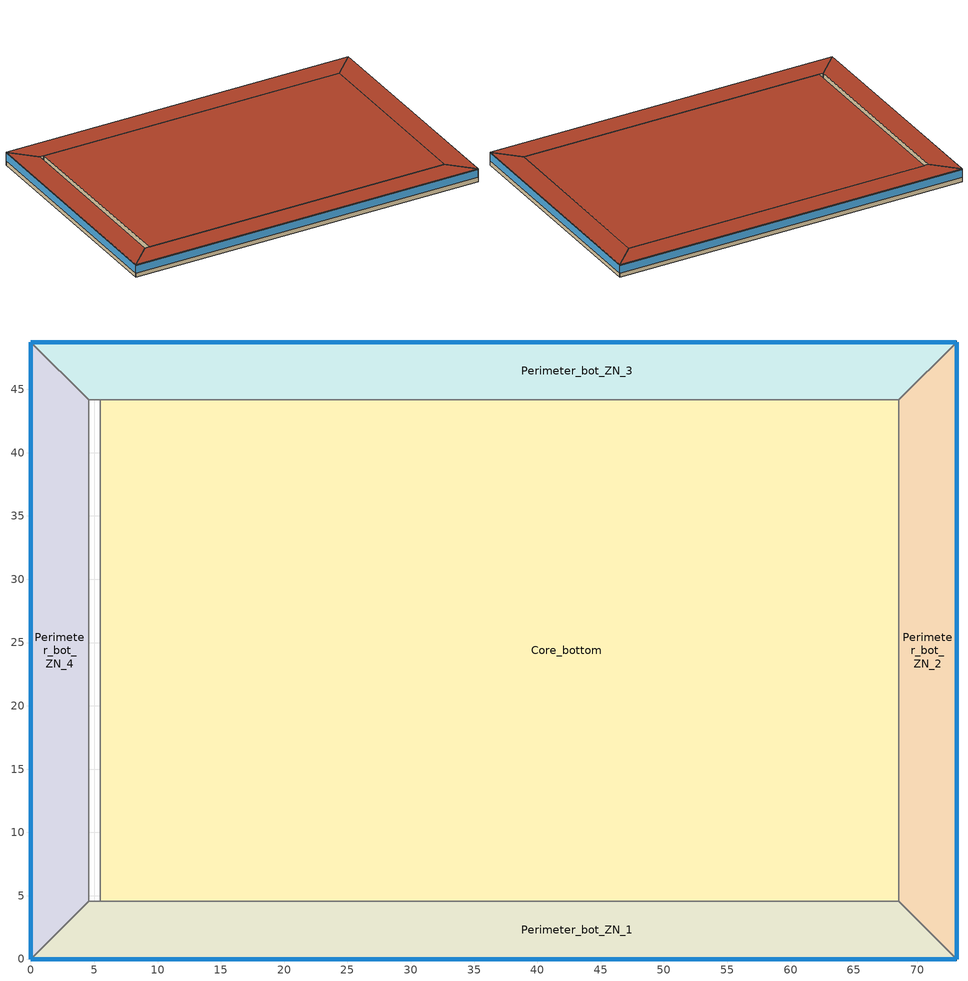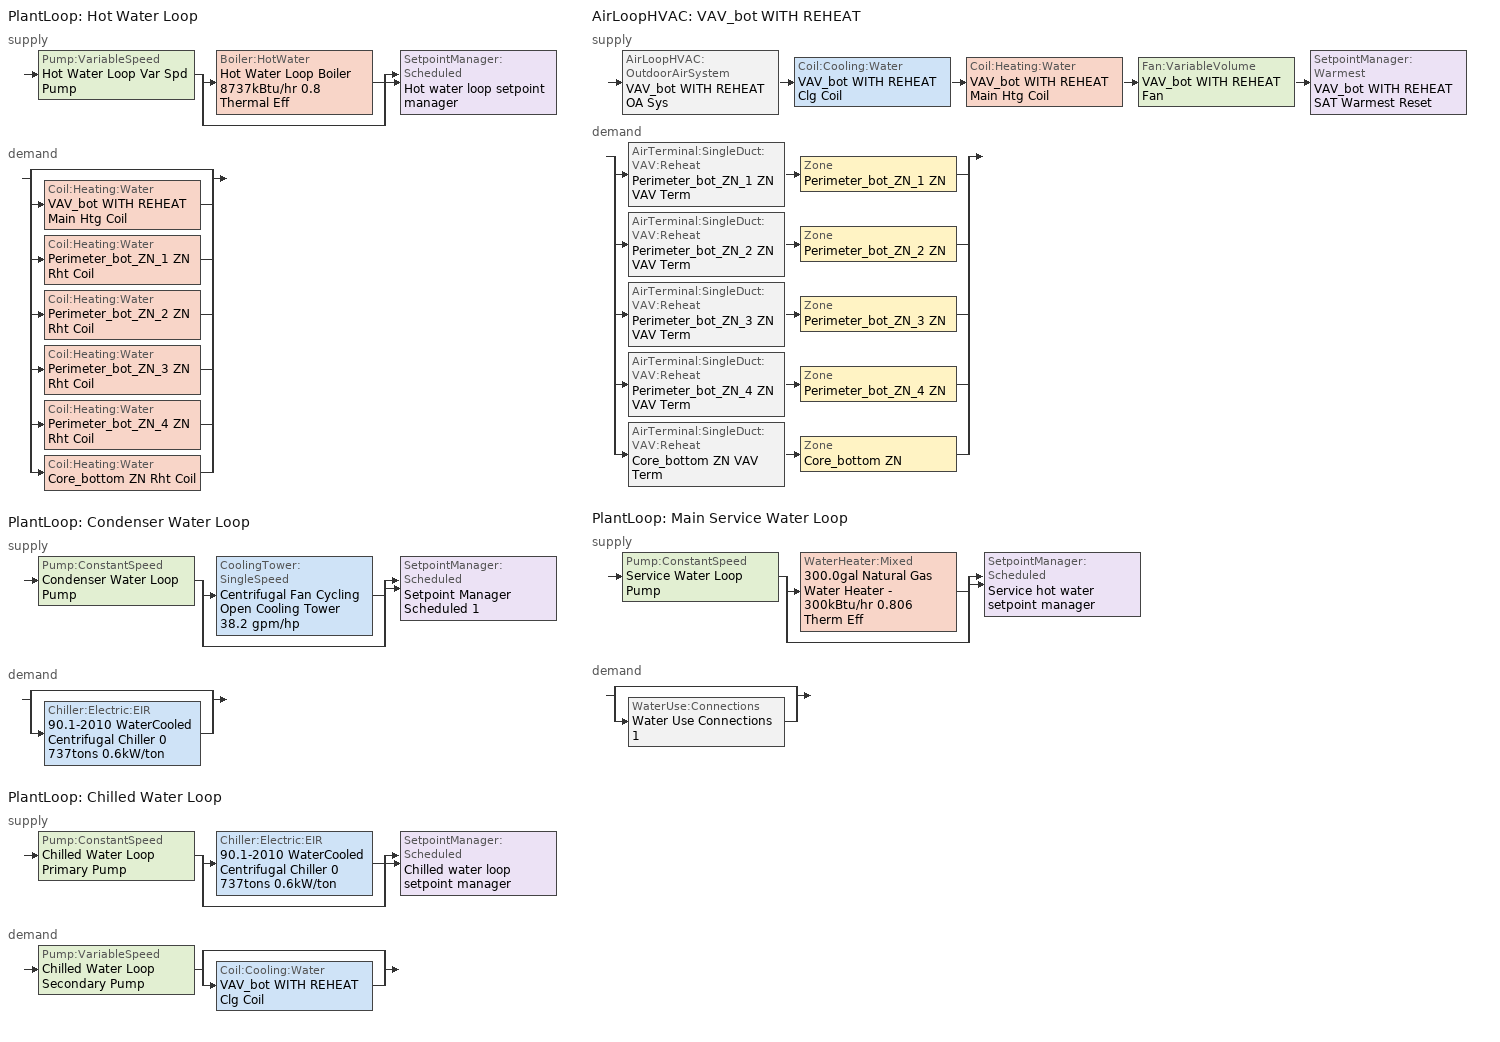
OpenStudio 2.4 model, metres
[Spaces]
Core_bottom
 floor ground: 16.08,44.16 16.08,4.57 5.49,4.57 5.49,44.16 z0; 68.53,44.16 68.53,4.57 16.08,4.57 16.08,44.16 z0
 wall to Perimeter_bot_ZN_1: 5.49,4.57 68.53,4.57 z0:2.74
 wall inside: 5.49,44.16 5.49,4.57 z0:2.74
 wall to Perimeter_bot_ZN_2: 68.53,4.57 68.53,44.16 z0:2.74
 wall to Perimeter_bot_ZN_3: 68.53,44.16 5.49,44.16 z0:2.74
 roof outside: 68.53,4.57 68.53,44.16 5.49,44.16 5.49,4.57 z2.74
Perimeter_bot_ZN_3
 floor ground: 73.11,48.74 68.53,44.16 16.08,44.16 16.08,48.74 z0; 16.08,48.74 16.08,44.16 4.57,44.16 0,48.74 z0
 wall outside: 73.11,48.74 0,48.74 z0:2.74
 wall to Perimeter_bot_ZN_4: 0,48.74 4.57,44.16 z0:2.74
 wall to Perimeter_bot_ZN_2: 68.53,44.16 73.11,48.74 z0:2.74
 wall inside: 4.57,44.16 5.49,44.16 z0:2.74
 window: 73.11,48.74 0,48.74 z0.91:2.5
 roof outside: 68.53,44.16 73.11,48.74 0,48.74 4.57,44.16 z2.74
Perimeter_bot_ZN_1
 floor ground: 16.08,4.57 16.08,0 0,0 4.57,4.57 z0; 68.53,4.57 73.11,0 16.08,0 16.08,4.57 z0
 wall outside: 0,0 73.11,0 z0:2.74
 wall to Perimeter_bot_ZN_4: 4.57,4.57 0,0 z0:2.74
 wall inside: 5.49,4.57 4.57,4.57 z0:2.74
 wall to Perimeter_bot_ZN_2: 73.11,0 68.53,4.57 z0:2.74
 window: 0,0 73.11,0 z0.91:2.5
 roof outside: 73.11,0 68.53,4.57 4.57,4.57 0,0 z2.74
Perimeter_bot_ZN_2
 floor ground: 73.11,48.74 73.11,0 68.53,4.57 68.53,44.16 z0
 wall outside: 73.11,0 73.11,48.74 z0:2.74
 window: 73.11,0 73.11,48.74 z0.91:2.5
 roof outside: 73.11,0 73.11,48.74 68.53,44.16 68.53,4.57 z2.74
Perimeter_bot_ZN_4
 floor ground: 0,48.74 4.57,44.16 4.57,4.57 0,0 z0
 wall outside: 0,48.74 0,0 z0:2.74
 wall inside: 4.57,4.57 4.57,44.16 z0:2.74
 window: 0,48.74 0,0 z0.91:2.5
 roof outside: 0,0 4.57,4.57 4.57,44.16 0,48.74 z2.74
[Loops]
PlantLoop 'Hot Water Loop'
 supply: Pump:VariableSpeed 'Hot Water Loop Var Spd Pump' > split
  | Boiler:HotWater 'Hot Water Loop Boiler 8737kBtu/hr 0.8 Thermal Eff'
  | bypass
  join > SetpointManager:Scheduled 'Hot water loop setpoint manager'
 demand: split
  | bypass
  | Coil:Heating:Water 'VAV_bot WITH REHEAT Main Htg Coil'
  | Coil:Heating:Water 'Perimeter_bot_ZN_1 ZN Rht Coil'
  | Coil:Heating:Water 'Perimeter_bot_ZN_2 ZN Rht Coil'
  | Coil:Heating:Water 'Perimeter_bot_ZN_3 ZN Rht Coil'
  | Coil:Heating:Water 'Perimeter_bot_ZN_4 ZN Rht Coil'
  | Coil:Heating:Water 'Core_bottom ZN Rht Coil'
PlantLoop 'Condenser Water Loop'
 supply: Pump:ConstantSpeed 'Condenser Water Loop Pump' > split
  | CoolingTower:SingleSpeed 'Centrifugal Fan Cycling Open Cooling Tower 38.2 gpm/hp'
  | bypass
  join > SetpointManager:Scheduled 'Setpoint Manager Scheduled 1'
 demand: split
  | bypass
  | Chiller:Electric:EIR '90.1-2010 WaterCooled  Centrifugal Chiller 0 737tons 0.6kW/ton'
PlantLoop 'Chilled Water Loop'
 supply: Pump:ConstantSpeed 'Chilled Water Loop Primary Pump' > split
  | Chiller:Electric:EIR '90.1-2010 WaterCooled  Centrifugal Chiller 0 737tons 0.6kW/ton'
  | bypass
  join > SetpointManager:Scheduled 'Chilled water loop setpoint manager'
 demand: Pump:VariableSpeed 'Chilled Water Loop Secondary Pump' > split
  | bypass
  | Coil:Cooling:Water 'VAV_bot WITH REHEAT Clg Coil'
AirLoopHVAC 'VAV_bot WITH REHEAT'
 supply: AirLoopHVAC:OutdoorAirSystem 'VAV_bot WITH REHEAT OA Sys' > Coil:Cooling:Water 'VAV_bot WITH REHEAT Clg Coil' > Coil:Heating:Water 'VAV_bot WITH REHEAT Main Htg Coil' > Fan:VariableVolume 'VAV_bot WITH REHEAT Fan' > SetpointManager:Warmest 'VAV_bot WITH REHEAT SAT Warmest Reset'
 demand: split
  | AirTerminal:SingleDuct:VAV:Reheat 'Perimeter_bot_ZN_1 ZN VAV Term' > Zone 'Perimeter_bot_ZN_1 ZN'
  | AirTerminal:SingleDuct:VAV:Reheat 'Perimeter_bot_ZN_2 ZN VAV Term' > Zone 'Perimeter_bot_ZN_2 ZN'
  | AirTerminal:SingleDuct:VAV:Reheat 'Perimeter_bot_ZN_3 ZN VAV Term' > Zone 'Perimeter_bot_ZN_3 ZN'
  | AirTerminal:SingleDuct:VAV:Reheat 'Perimeter_bot_ZN_4 ZN VAV Term' > Zone 'Perimeter_bot_ZN_4 ZN'
  | AirTerminal:SingleDuct:VAV:Reheat 'Core_bottom ZN VAV Term' > Zone 'Core_bottom ZN'
PlantLoop 'Main Service Water Loop'
 supply: Pump:ConstantSpeed 'Service Water Loop Pump' > split
  | WaterHeater:Mixed '300.0gal Natural Gas Water Heater - 300kBtu/hr 0.806 Therm Eff'
  | bypass
  join > SetpointManager:Scheduled 'Service hot water setpoint manager'
 demand: split
  | bypass
  | WaterUse:Connections 'Water Use Connections 1'
[Building]
Environment: North Axis {deg}=0; Default Construction Set=90.1-2010 - Office - ASHRAE 169-2006-4A; Standards Building Type=LargeOffice
[Site]
Baltimore Blt Washngtn IntL: Latitude {deg}=39.17; Longitude {deg}=-76.68; Time Zone {hr}=-5; Elevation {m}=45; Terrain=City
[Site:GroundTemperature:BuildingSurface]
19.527, 19.502, 19.536, 19.598, 20.002, 21.64, 22.225, 22.375, 21.449, 20.121, 19.802, 19.633
[Site:WaterMainsTemperature]
Calculation Method=Correlation; Annual Average Outdoor Air Temperature {C}=13.15; Maximum Difference In Monthly Average Outdoor Air Temperatures {deltaC}=25.8
[SizingPeriod:DesignDay] Barometric Pressure {Pa}=100786; Sky Clearness=0; Rain Indicator=0; Snow Indicator=0; Day of Month=21; Daylight Saving Time Indicator=0; Humidity Indicating Type=Wetbulb; Dry-Bulb Temperature Range Modifier Type=DefaultMultipliers
Name | Maximum Dry-Bulb Temperature {C} | Daily Dry-Bulb Temperature Range {deltaC} | Humidity Indicating Conditions at Maximum Dry-Bulb | Wind Speed {m/s} | Wind Direction {deg} | Month | Day Type | Solar Model Indicator | ASHRAE Taub | ASHRAE Taud
Baltimore Blt Washngtn IntL Ann Htg 99.6% Condns DB | -10.6 | 0 | -10.6 | 3.9 | 290 | 1 | WinterDesignDay | ASHRAEClearSky
Baltimore Blt Washngtn IntL Ann Clg .4% Condns DB=>MWB | 34.4 | 10.4 | 23.9 | 4.6 | 280 | 7 | SummerDesignDay | ASHRAETau | 0.552 | 1.769
[ClimateZones]
Climate Zone Institution Name 1=ASHRAE; Climate Zone Document Name 1=ANSI/ASHRAE Standard 169; Climate Zone Document Year 1=2006; Climate Zone Value 1=4A; Climate Zone Institution Name 2=CEC; Climate Zone Document Name 2=California Climate Zone Descriptions; Climate Zone Document Year 2=1995
[Material:NoMass] Thermal Absorptance=0.9; Solar Absorptance=0.7
Name | Roughness | Thermal Resistance {m2-K/W} | Visible Absorptance
CP02 CARPET PAD | VeryRough | 0.21648 | 0.8
Typical Insulation R-8.93 | Smooth | 1.57183 | 0.7
Typical Carpet Pad | Smooth | 0.21648 | 0.8
Typical Insulation R-7.23 | Smooth | 1.27273 | 0.7
Typical Insulation R-19.72 | Smooth | 3.4722 | 0.7
Typical Insulation R-0.58 | Smooth | 0.101875 | 0.7
Typical Insulation R-1.15 | Smooth | 0.202527 | 0.7
[Material]
Name | Roughness | Thickness {m} | Conductivity {W/m-K} | Density {kg/m3} | Specific Heat {J/kg-K} | Thermal Absorptance | Solar Absorptance | Visible Absorptance
100mm Normalweight concrete floor | MediumSmooth | 0.1016 | 2.31 | 2322 | 832
G01 13mm gypsum board | Smooth | 0.0127 | 0.16 | 800 | 1090 | 0.9 | 0.7 | 0.5
4 in. Normalweight Concrete Floor | MediumRough | 0.1016 | 2.31 | 2322 | 832 | 0.9 | 0.7 | 0.7
1IN Stucco | Smooth | 0.0253 | 0.6918 | 1858 | 837 | 0.9 | 0.7 | 0.92
8IN CONCRETE HW RefBldg | Rough | 0.2032 | 1.311 | 2240 | 836.8 | 0.9 | 0.7 | 0.7
1/2IN Gypsum | Smooth | 0.0127 | 0.16 | 784.9 | 830 | 0.9 | 0.4 | 0.4
Roof Membrane | VeryRough | 0.0095 | 0.16 | 1121.29 | 1460 | 0.9 | 0.77 | 0.7
Metal Roof Surface; F08 Metal surface | Smooth | 0.0008 | 45.28 | 7824 | 500 | 0.9 | 0.7 | 0.7
6 in. Normalweight Concrete Floor | MediumRough | 0.1524 | 2.31 | 2322 | 832 | 0.9 | 0.7 | 0.7
8 in. Concrete Block Basement Wall | MediumRough | 0.2032 | 1.326 | 1842 | 912 | 0.9 | 0.7 | 0.7
G05 25mm wood | MediumSmooth | 0.0254 | 0.15 | 608 | 1630 | 0.9 | 0.5 | 0.5
Std Wood 6inch | MediumSmooth | 0.15 | 0.12 | 540 | 1210 | 0.9 | 0.7 | 0.7
[Construction]
Typical Insulated Exterior Mass Floor R-11.49: Typical Insulation R-8.93, 4 in. Normalweight Concrete Floor, Typical Carpet Pad
Typical Insulated Exterior Mass Wall R-9.62: 1IN Stucco, 8IN CONCRETE HW RefBldg, Typical Insulation R-7.23, 1/2IN Gypsum
Typical IEAD Roof R-20.83: Roof Membrane, Typical Insulation R-19.72, Metal Roof Surface
Typical Interior Floor: 100mm Normalweight concrete floor, CP02 CARPET PAD
Typical Interior Wall: G01 13mm gypsum board, G01 13mm gypsum board
Typical Interior Ceiling: CP02 CARPET PAD, 100mm Normalweight concrete floor
Typical Insulated Carpeted 6in Slab Floor: 6 in. Normalweight Concrete Floor, Typical Carpet Pad
Typical Insulated Basement Mass Wall: 8 in. Concrete Block Basement Wall
U 0.52 SHGC 0.40 Dbl Ref-D Clr 6mm/13mm Air: REF D CLEAR 6MM, AIR 13MM, CLEAR 6MM
Typical Insulated Metal Door R-1.43: F08 Metal surface, Typical Insulation R-0.58
Typical Overhead Door R-2.0: Typical Insulation R-1.15
U 1.17 SHGC 0.49 Simple Glazing Skylight: U 1.17 SHGC 0.49 Simple Glazing
Typical Interior Window: Clear 3mm
Typical Interior Door; Typical Interior Partition: G05 25mm wood
InteriorFurnishings: Std Wood 6inch
[DefaultConstructionSet]
90.1-2010 - Office - ASHRAE 169-2006-4A: Default Exterior Surface Constructions=Default Surface Constructions 1; Default Interior Surface Constructions=Default Surface Constructions 2; Default Ground Contact Surface Constructions=Default Surface Constructions 3; Default Exterior SubSurface Constructions=Default Sub Surface Constructions 1; Default Interior SubSurface Constructions=Default Sub Surface Constructions 2; Interior Partition Construction=Typical Interior Partition
[DefaultSurfaceConstructions]
Name | Floor Construction | Wall Construction | Roof Ceiling Construction
Default Surface Constructions 1 | Typical Insulated Exterior Mass Floor R-11.49 | Typical Insulated Exterior Mass Wall R-9.62 | Typical IEAD Roof R-20.83
Default Surface Constructions 2 | Typical Interior Floor | Typical Interior Wall | Typical Interior Ceiling
Default Surface Constructions 3 | Typical Insulated Carpeted 6in Slab Floor | Typical Insulated Basement Mass Wall
[DefaultSubSurfaceConstructions]
Name | Fixed Window Construction | Operable Window Construction | Door Construction | Overhead Door Construction | Skylight Construction | Tubular Daylight Dome Construction | Tubular Daylight Diffuser Construction
Default Sub Surface Constructions 1 | U 0.52 SHGC 0.40 Dbl Ref-D Clr 6mm/13mm Air | U 0.52 SHGC 0.40 Dbl Ref-D Clr 6mm/13mm Air | Typical Insulated Metal Door R-1.43 | Typical Overhead Door R-2.0 | U 1.17 SHGC 0.49 Simple Glazing Skylight | Typical Interior Window | Typical Interior Window
Default Sub Surface Constructions 2 | Typical Interior Window | Typical Interior Window | Typical Interior Door
[WindowMaterial:Glazing] Optical Data Type=SpectralAverage; Infrared Transmittance at Normal Incidence=0; Front Side Infrared Hemispherical Emissivity=0.84; Conductivity {W/m-K}=0.9; Dirt Correction Factor for Solar and Visible Transmittance=1; Solar Diffusing=No
Name | Thickness {m} | Solar Transmittance at Normal Incidence | Front Side Solar Reflectance at Normal Incidence | Back Side Solar Reflectance at Normal Incidence | Visible Transmittance at Normal Incidence | Front Side Visible Reflectance at Normal Incidence | Back Side Visible Reflectance at Normal Incidence | Back Side Infrared Hemispherical Emissivity
REF D CLEAR 6MM | 0.006 | 0.429 | 0.308 | 0.379 | 0.334 | 0.453 | 0.505 | 0.82
CLEAR 6MM | 0.006 | 0.775 | 0.071 | 0.071 | 0.881 | 0.08 | 0.08 | 0.84
Clear 3mm | 0.003 | 0.837 | 0.075 | 0.075 | 0.898 | 0.081 | 0.081 | 0.84
[WindowMaterial:Gas]
AIR 13MM: Gas Type=Air; Thickness {m}=0.0127
[WindowMaterial:SimpleGlazingSystem]
U 1.17 SHGC 0.49 Simple Glazing: U-Factor {W/m2-K}=6.64357; Solar Heat Gain Coefficient=0.49; Visible Transmittance=0.38
[Space] Space Type=Office WholeBuilding - Lg Office; Building Story=Building Story 2; Part of Total Floor Area=Yes
Name | Thermal Zone
Core_bottom | Core_bottom ZN
Perimeter_bot_ZN_3 | Perimeter_bot_ZN_3 ZN
Perimeter_bot_ZN_1 | Perimeter_bot_ZN_1 ZN
Perimeter_bot_ZN_2 | Perimeter_bot_ZN_2 ZN
Perimeter_bot_ZN_4 | Perimeter_bot_ZN_4 ZN
[SpaceType]
Office WholeBuilding - Lg Office: Default Schedule Set=Office WholeBuilding - Lg Office Schedule Set; Design Specification Outdoor Air Object=Office WholeBuilding - Lg Office Ventilation; Standards Building Type=Office; Standards Space Type=WholeBuilding - Lg Office
[Lights:Definition]
Office WholeBuilding - Lg Office Lights Definition: Design Level Calculation Method=Watts/Area; Watts per Space Floor Area {W/m2}=9.68752; Fraction Radiant=0.7; Fraction Visible=0.2
[ElectricEquipment:Definition]
Office WholeBuilding - Lg Office Elec Equip Definition: Design Level Calculation Method=Watts/Area; Watts per Space Floor Area {W/m2}=8.07007; Fraction Radiant=0.5
[DesignSpecification:OutdoorAir]
Office WholeBuilding - Lg Office Ventilation: Outdoor Air Method=Sum; Outdoor Air Flow per Floor Area {m3/s-m2}=0.0004318
[DefaultScheduleSet]
Office WholeBuilding - Lg Office Schedule Set: Number of People Schedule=OfficeLarge BLDG_OCC_SCH; People Activity Level Schedule=OfficeLarge ACTIVITY_SCH; Lighting Schedule=OfficeLarge BLDG_LIGHT_SCH; Electric Equipment Schedule=OfficeLarge BLDG_EQUIP_SCH; Infiltration Schedule=OfficeLarge INFIL_SCH_PNNL
[ThermostatSetpoint:DualSetpoint] Heating Setpoint Temperature Schedule=OfficeLarge HTGSETP_SCH_YES_OPTIMUM; Cooling Setpoint Temperature Schedule=OfficeLarge CLGSETP_SCH_NO_SETBACK
Office WholeBuilding - Lg Office Thermostat 1; Office WholeBuilding - Lg Office Thermostat 2; Office WholeBuilding - Lg Office Thermostat 11; Office WholeBuilding - Lg Office Thermostat 12; Office WholeBuilding - Lg Office Thermostat 13
[People:Definition]
Office WholeBuilding - Lg Office People Definition: Number of People Calculation Method=People/Area; People per Space Floor Area {person/m2}=0.0538196; Fraction Radiant=0.3
[People]
Office WholeBuilding - Lg Office People: People Definition=Office WholeBuilding - Lg Office People Definition; Space or SpaceType=Office WholeBuilding - Lg Office; Work Efficiency Schedule=Work Efficiency Schedule; Clothing Insulation Schedule=Clothing Schedule; Air Velocity Schedule=Air Velocity Schedule
[Lights]
Office WholeBuilding - Lg Office Lights: Lights Definition=Office WholeBuilding - Lg Office Lights Definition; Space or SpaceType=Office WholeBuilding - Lg Office
[ElectricEquipment]
Office WholeBuilding - Lg Office Elec Equip: Electric Equipment Definition=Office WholeBuilding - Lg Office Elec Equip Definition; Space or SpaceType=Office WholeBuilding - Lg Office
[SpaceInfiltration:DesignFlowRate] Schedule=OfficeLarge INFIL_SCH_PNNL; Design Flow Rate Calculation Method=Flow/ExteriorArea; Flow per Exterior Surface Area {m3/s-m2}=0.000569573; Constant Term Coefficient=0; Temperature Term Coefficient=0; Velocity Term Coefficient=0.224; Velocity Squared Term Coefficient=0
Name | Space or SpaceType
Perimeter_bot_ZN_1 Infiltration | Perimeter_bot_ZN_1
Perimeter_bot_ZN_2 Infiltration | Perimeter_bot_ZN_2
Perimeter_bot_ZN_3 Infiltration | Perimeter_bot_ZN_3
Perimeter_bot_ZN_4 Infiltration | Perimeter_bot_ZN_4
[InternalMass:Definition]
Internal Mass Definition 1: Construction=InteriorFurnishings; Design Level Calculation Method=SurfaceArea/Area; Surface Area per Space Floor Area=2
[InternalMass] Internal Mass Definition=Internal Mass Definition 1
Name | Space or SpaceType
Perimeter_bot_ZN_1 Mass | Perimeter_bot_ZN_1
Perimeter_bot_ZN_2 Mass | Perimeter_bot_ZN_2
Perimeter_bot_ZN_3 Mass | Perimeter_bot_ZN_3
Perimeter_bot_ZN_4 Mass | Perimeter_bot_ZN_4
Core_bottom Mass | Core_bottom
[ThermalZone] Use Ideal Air Loads=No
Name | Thermostat | Primary Daylighting Control | Fraction of Zone Controlled by Primary Daylighting Control
Core_bottom ZN | Office WholeBuilding - Lg Office Thermostat 1
Perimeter_bot_ZN_1 ZN | Office WholeBuilding - Lg Office Thermostat 2 | Perimeter_bot_ZN_1 Daylt Sensor 1 | 0.5632
Perimeter_bot_ZN_3 ZN | Office WholeBuilding - Lg Office Thermostat 11 | Perimeter_bot_ZN_3 Daylt Sensor 1 | 0.563212
Perimeter_bot_ZN_4 ZN | Office WholeBuilding - Lg Office Thermostat 12 | Perimeter_bot_ZN_4 Daylt Sensor 1 | 0.572324
Perimeter_bot_ZN_2 ZN | Office WholeBuilding - Lg Office Thermostat 13 | Perimeter_bot_ZN_2 Daylt Sensor 1 | 0.572324
[Sizing:Zone] Zone Cooling Design Supply Air Temperature Input Method=SupplyAirTemperature; Zone Cooling Design Supply Air Temperature {C}=12.8; Zone Cooling Design Supply Air Temperature Difference {deltaC}=11.11; Zone Heating Design Supply Air Temperature Input Method=SupplyAirTemperature; Zone Heating Design Supply Air Temperature {C}=40; Zone Heating Design Supply Air Temperature Difference {deltaC}=11.11; Zone Cooling Design Supply Air Humidity Ratio {kg-H2O/kg-air}=0.0085; Zone Heating Design Supply Air Humidity Ratio {kg-H2O/kg-air}=0.008; Cooling Design Air Flow Method=DesignDayWithLimit; Heating Design Air Flow Method=DesignDay; Account for Dedicated Outdoor Air System=No; Dedicated Outdoor Air System Control Strategy=NeutralSupplyAir; Dedicated Outdoor Air Low Setpoint Temperature for Design {C}=autosize; Dedicated Outdoor Air High Setpoint Temperature for Design {C}=autosize
Core_bottom ZN; Perimeter_bot_ZN_1 ZN; Perimeter_bot_ZN_3 ZN; Perimeter_bot_ZN_4 ZN; Perimeter_bot_ZN_2 ZN
[Zone equipment]
Core_bottom ZN: Core_bottom ZN VAV Term
Perimeter_bot_ZN_1 ZN: Perimeter_bot_ZN_1 ZN VAV Term
Perimeter_bot_ZN_3 ZN: Perimeter_bot_ZN_3 ZN VAV Term
Perimeter_bot_ZN_4 ZN: Perimeter_bot_ZN_4 ZN VAV Term
Perimeter_bot_ZN_2 ZN: Perimeter_bot_ZN_2 ZN VAV Term
[PlantLoop] Glycol Concentration=0; Plant Loop Volume {m3}=Autocalculate
Name | Fluid Type | Plant Equipment Operation Heating Load | Minimum Loop Temperature {C} | Load Distribution Scheme | Maximum Loop Temperature {C} | Common Pipe Simulation
Hot Water Loop | Water | Plant Equipment Operation Heating Load 1 | 10 | SequentialLoad
Condenser Water Loop |  |  | 5 | Optimal | 80
Chilled Water Loop |  |  | 1 | Optimal | 98 | CommonPipe
Main Service Water Loop |  |  | 10 | Optimal | 60
[Sizing:Plant] Sizing Option=NonCoincident; Zone Timesteps in Averaging Window=1; Coincident Sizing Factor Mode=None
Name | Loop Type | Design Loop Exit Temperature {C} | Loop Design Temperature Difference {deltaC}
Hot Water Loop | Heating | 82.2222 | 11.1111
Condenser Water Loop | Condenser | 29.4444 | 5.55556
Chilled Water Loop | Cooling | 6.66667 | 5.61111
Main Service Water Loop | Heating | 60 | 5
[SetpointManager:Scheduled] Control Variable=Temperature
Name | Schedule
Hot water loop setpoint manager | Hot Water Loop Temp - 180F
Setpoint Manager Scheduled 1 | Condenser Water Loop Temp - 70F
Chilled water loop setpoint manager | Chilled Water Loop Temp - 44F
Service hot water setpoint manager | Service Water Loop Temp - 140F
[Pump:VariableSpeed] Pump Control Type=Intermittent; Skin Loss Radiative Fraction=0.5; Design Power Sizing Method=PowerPerFlowPerPressure; Design Electric Power per Unit Flow Rate {W/(m3/s)}=348701.1; Design Shaft Power per Unit Flow Rate per Unit Head {W-s/m3-Pa}=1.28205; Design Minimum Flow Rate Fraction=0
Name | Rated Pump Head {Pa} | Motor Efficiency | Fraction of Motor Inefficiencies to Fluid Stream | Coefficient 1 of the Part Load Performance Curve | Coefficient 2 of the Part Load Performance Curve | Coefficient 3 of the Part Load Performance Curve | Coefficient 4 of the Part Load Performance Curve
Hot Water Loop Var Spd Pump | 179344 | 0.93
Chilled Water Loop Secondary Pump | 134508 | 0.936 | 0 | 0 | 0.0205 | 0.4101 | 0.5753
[Boiler:HotWater]
Hot Water Loop Boiler 8737kBtu/hr 0.8 Thermal Eff: Fuel Type=NaturalGas; Nominal Capacity {W}=2.67985e+06; Nominal Thermal Efficiency=0.8; Efficiency Curve Temperature Evaluation Variable=LeavingBoiler; Normalized Boiler Efficiency Curve=Boiler with No Minimum Turndown 1; Design Water Outlet Temperature {C}=82.2222; Design Water Flow Rate {m3/s}=0.057413; Minimum Part Load Ratio=0; Maximum Part Load Ratio=1.2; Water Outlet Upper Temperature Limit {C}=95; Boiler Flow Mode=LeavingSetpointModulated; Parasitic Electric Load {W}=0; Sizing Factor=1
[Pump:ConstantSpeed] Rated Flow Rate {m3/s}=autosize; Rated Power Consumption {W}=autosize; Fraction of Motor Inefficiencies to Fluid Stream=0; Pump Control Type=Intermittent; Design Power Sizing Method=PowerPerFlowPerPressure; Design Electric Power per Unit Flow Rate {W/(m3/s)}=348701.1; Design Shaft Power per Unit Flow Rate per Unit Head {W-s/m3-Pa}=1.28205
Name | Rated Pump Head {Pa} | Motor Efficiency
Condenser Water Loop Pump | 148557 | 0.941
Chilled Water Loop Primary Pump | 44836 | 0.917
Service Water Loop Pump | 29891 | 0.855
[CoolingTower:SingleSpeed]
Centrifugal Fan Cycling Open Cooling Tower 38.2 gpm/hp: Design Water Flow Rate {m3/s}=autosize; Design Air Flow Rate {m3/s}=autosize; Fan Power at Design Air Flow Rate {W}=38884.1; U-Factor Times Area Value at Design Air Flow Rate {W/K}=autosize; Air Flow Rate in Free Convection Regime {m3/s}=autosize; U-Factor Times Area Value at Free Convection Air Flow Rate {W/K}=autosize; Performance Input Method=UFactorTimesAreaAndDesignWaterFlowRate; Free Convection Capacity {W}=0; Basin Heater Capacity {W/K}=0; Evaporation Loss Mode=LossFactor; Evaporation Loss Factor {percent/K}=0.2; Drift Loss Percent {percent}=0.008; Blowdown Calculation Mode=ConcentrationRatio; Blowdown Concentration Ratio=3; Capacity Control=FanCycling; Number of Cells=2; Cell Control=MinimalCell; Cell Minimum  Water Flow Rate Fraction=0.33; Cell Maximum Water Flow Rate Fraction=2.5; Sizing Factor=1; Free Convection Air Flow Rate Sizing Factor=0.1; Free Convection U-Factor Times Area Value Sizing Factor=0.1; Heat Rejection Capacity and Nominal Capacity Sizing Ratio=1.25; Free Convection Nominal Capacity Sizing Factor=0.1; Design Inlet Air Dry-Bulb Temperature {C}=35; Design Inlet Air Wet-Bulb Temperature {C}=25.6; Design Approach Temperature {deltaC}=Autosize; Design Range Temperature {deltaC}=Autosize
[Chiller:Electric:EIR]
90.1-2010 WaterCooled  Centrifugal Chiller 0 737tons 0.6kW/ton: Reference Capacity {W}=Autosize; Reference COP {W/W}=6.17018; Reference Leaving Chilled Water Temperature {C}=6.66667; Reference Entering Condenser Fluid Temperature {C}=35; Cooling Capacity Function of Temperature Curve=WaterCooled_PositiveDisplacement_Chiller_GT150_2010_PathA_CAPFT; Electric Input to Cooling Output Ratio Function of Temperature Curve=WaterCooled_PositiveDisplacement_Chiller_GT150_2010_PathA_EIRFT; Electric Input to Cooling Output Ratio Function of Part Load Ratio Curve=ChlrWtrCentPathAAllEIRRatio_fQRatio; Minimum Part Load Ratio=0.15; Maximum Part Load Ratio=1; Optimum Part Load Ratio=1; Minimum Unloading Ratio=0.25; Condenser Type=WaterCooled; Leaving Chilled Water Lower Temperature Limit {C}=2.22222; Chiller Flow Mode=ConstantFlow; Design Heat Recovery Water Flow Rate {m3/s}=0; Sizing Factor=1; Basin Heater Capacity {W/K}=0; Basin Heater Setpoint Temperature {C}=10
[AirLoopHVAC]
VAV_bot WITH REHEAT: Availability Schedule=OfficeLarge HVACOperationSchd; Design Supply Air Flow Rate {m3/s}=AutoSize
[Sizing:System]
VAV_bot WITH REHEAT: Type of Load to Size On=Sensible; Design Outdoor Air Flow Rate {m3/s}=2.53819; Minimum System Air Flow Ratio=0.3; Preheat Design Temperature {C}=7; Preheat Design Humidity Ratio {kg-H2O/kg-Air}=0.008; Precool Design Temperature {C}=12.8; Precool Design Humidity Ratio {kg-H2O/kg-Air}=0.008; Central Cooling Design Supply Air Temperature {C}=12.8; Central Heating Design Supply Air Temperature {C}=12.8; Sizing Option=Coincident; 100% Outdoor Air in Cooling=No; 100% Outdoor Air in Heating=No; Central Cooling Design Supply Air Humidity Ratio {kg-H2O/kg-Air}=0.0085; Central Heating Design Supply Air Humidity Ratio {kg-H2O/kg-Air}=0.008; Cooling Design Air Flow Method=DesignDay; Cooling Design Air Flow Rate {m3/s}=0; Heating Design Air Flow Method=DesignDay; Heating Design Air Flow Rate {m3/s}=0; System Outdoor Air Method=ZoneSum; Zone Maximum Outdoor Air Fraction=1; Cooling Supply Air Flow Rate Per Floor Area {m3/s-m2}=0.00996765; Cooling Fraction of Autosized Cooling Supply Air Flow Rate=1; Cooling Supply Air Flow Rate Per Unit Cooling Capacity {m3/s-W}=3.94755e-05; Heating Supply Air Flow Rate Per Floor Area {m3/s-m2}=0.00996765; Heating Fraction of Autosized Heating Supply Air Flow Rate=1; Heating Fraction of Autosized Cooling Supply Air Flow Rate=1; Heating Supply Air Flow Rate Per Unit Heating Capacity {m3/s-W}=3.15882e-05; Cooling Design Capacity Method=CoolingDesignCapacity; Cooling Design Capacity {W}=autosize; Cooling Design Capacity Per Floor Area {W/m2}=234.7; Fraction of Autosized Cooling Design Capacity=1; Heating Design Capacity Method=HeatingDesignCapacity; Heating Design Capacity {W}=autosize; Heating Design Capacity Per Floor Area {W/m2}=157; Fraction of Autosized Heating Design Capacity=1; Central Cooling Capacity Control Method=OnOff
[Fan:VariableVolume]
VAV_bot WITH REHEAT Fan: Availability Schedule=Always On Discrete; Fan Efficiency=0.61165; Pressure Rise {Pa}=1389.92; Maximum Flow Rate {m3/s}=Autosize; Fan Power Minimum Flow Rate Input Method=Fraction; Fan Power Minimum Flow Fraction=0.2; Fan Power Minimum Air Flow Rate {m3/s}=0; Motor Efficiency=0.941; Motor In Airstream Fraction=1; Fan Power Coefficient 1=0.0013; Fan Power Coefficient 2=0.147; Fan Power Coefficient 3=0.9506; Fan Power Coefficient 4=-0.0998; Fan Power Coefficient 5=0
[Coil:Heating:Water] Availability Schedule=Always On Discrete; Rated Inlet Water Temperature {C}=82.2222; Rated Outlet Water Temperature {C}=71.1111
Name | Rated Inlet Air Temperature {C} | Rated Outlet Air Temperature {C}
VAV_bot WITH REHEAT Main Htg Coil | 7 | 12.8
Perimeter_bot_ZN_1 ZN Rht Coil; Perimeter_bot_ZN_2 ZN Rht Coil; Perimeter_bot_ZN_3 ZN Rht Coil; Perimeter_bot_ZN_4 ZN Rht Coil; Core_bottom ZN Rht Coil | 12.8 | 40
[Controller:WaterCoil] Minimum Actuated Flow {m3/s}=0
Name | Water Coil | Action | Controller Convergence Tolerance {deltaC}
VAV_bot WITH REHEAT Main Htg Coil Controller | VAV_bot WITH REHEAT Main Htg Coil | Normal | 0.0001
VAV_bot WITH REHEAT Clg Coil Controller | VAV_bot WITH REHEAT Clg Coil | Reverse
Controller Water Coil 1 | Perimeter_bot_ZN_1 ZN Rht Coil | Normal | 0.0001
Controller Water Coil 2 | Perimeter_bot_ZN_2 ZN Rht Coil | Normal | 0.0001
Controller Water Coil 3 | Perimeter_bot_ZN_3 ZN Rht Coil | Normal | 0.0001
Controller Water Coil 4 | Perimeter_bot_ZN_4 ZN Rht Coil | Normal | 0.0001
Controller Water Coil 5 | Core_bottom ZN Rht Coil | Normal | 0.0001
[Coil:Cooling:Water]
VAV_bot WITH REHEAT Clg Coil: Availability Schedule=Always On Discrete; Heat Exchanger Configuration=CrossFlow
[Controller:OutdoorAir]
VAV_bot WITH REHEAT OA Controller: Minimum Outdoor Air Flow Rate {m3/s}=Autosize; Maximum Outdoor Air Flow Rate {m3/s}=Autosize; Economizer Control Type=DifferentialEnthalpy; Economizer Control Action Type=ModulateFlow; Lockout Type=NoLockout; Minimum Limit Type=FixedMinimum; Minimum Outdoor Air Schedule=OfficeLarge HVACOperationSchd; Controller Mechanical Ventilation=VAV_bot WITH REHEAT Vent Controller; High Humidity Control=No; Heat Recovery Bypass Control Type=BypassWhenOAFlowGreaterThanMinimum
[Controller:MechanicalVentilation]
VAV_bot WITH REHEAT Vent Controller: Availability Schedule=Always On Discrete; System Outdoor Air Method=VentilationRateProcedure
[AirLoopHVAC:OutdoorAirSystem]
VAV_bot WITH REHEAT OA Sys: Controller=VAV_bot WITH REHEAT OA Controller
[AvailabilityManager:NightCycle]
Availability Manager Night Cycle 1: Control Type=CycleOnAny; Thermostat Tolerance {deltaC}=1
[AirTerminal:SingleDuct:VAV:Reheat] Availability Schedule=Always On Discrete; Maximum Air Flow Rate {m3/s}=AutoSize; Zone Minimum Air Flow Input Method=Constant; Fixed Minimum Air Flow Rate {m3/s}=0; Maximum Hot Water or Steam Flow Rate {m3/s}=AutoSize; Minimum Hot Water or Steam Flow Rate {m3/s}=0; Convergence Tolerance=0.001; Damper Heating Action=ReverseWithLimits; Maximum Flow per Zone Floor Area During Reheat {m3/s-m2}=0; Maximum Flow Fraction During Reheat=0.5; Maximum Reheat Air Temperature {C}=40; Control For Outdoor Air=No
Name | Constant Minimum Air Flow Fraction | Reheat Coil
Perimeter_bot_ZN_1 ZN VAV Term | 0.2 | Perimeter_bot_ZN_1 ZN Rht Coil
Perimeter_bot_ZN_2 ZN VAV Term | 0.2 | Perimeter_bot_ZN_2 ZN Rht Coil
Perimeter_bot_ZN_3 ZN VAV Term | 0.214506 | Perimeter_bot_ZN_3 ZN Rht Coil
Perimeter_bot_ZN_4 ZN VAV Term | 0.2 | Perimeter_bot_ZN_4 ZN Rht Coil
Core_bottom ZN VAV Term | 0.303347 | Core_bottom ZN Rht Coil
[WaterHeater:Mixed]
300.0gal Natural Gas Water Heater - 300kBtu/hr 0.806 Therm Eff: Tank Volume {m3}=1.13562; Setpoint Temperature Schedule=Service Water Loop Temp - 140F; Deadband Temperature Difference {deltaC}=2; Maximum Temperature Limit {C}=82.2222; Heater Control Type=Cycle; Heater Maximum Capacity {W}=87921.3; Heater Fuel Type=NaturalGas; Heater Thermal Efficiency=0.806081; Off Cycle Parasitic Fuel Consumption Rate {W}=2770.99; Off Cycle Parasitic Fuel Type=NaturalGas; Off Cycle Parasitic Heat Fraction to Tank=0.8; On Cycle Parasitic Fuel Consumption Rate {W}=2770.99; On Cycle Parasitic Fuel Type=NaturalGas; On Cycle Parasitic Heat Fraction to Tank=0; Ambient Temperature Indicator=Schedule; Ambient Temperature Schedule=Water Heater Ambient Temp Schedule - 70F; Off Cycle Loss Coefficient to Ambient Temperature {W/K}=13.7474; On Cycle Loss Coefficient to Ambient Temperature {W/K}=13.7474; Use Side Effectiveness=1; Source Side Effectiveness=1; Use Side Design Flow Rate {m3/s}=autosize; Source Side Design Flow Rate {m3/s}=autosize; Indirect Water Heating Recovery Time {hr}=1.5
[WaterUse:Connections]
Water Use Connections 1: Water Use Equipment Name 1=Core_bottom Service Water Use 0.58gal/min
[WaterUse:Equipment:Definition]
Main Service Water Use Def 0.58gal/min: Peak Flow Rate {m3/s}=3.65923e-05; Target Temperature Schedule=Mixed Water At Faucet Temp - 140F; Sensible Fraction Schedule=Fraction Sensible - 0.2; Latent Fraction Schedule=Fraction Latent - 0.05
[WaterUse:Equipment]
Core_bottom Service Water Use 0.58gal/min: Water Use Equipment Definition=Main Service Water Use Def 0.58gal/min; Space=Core_bottom; Flow Rate Fraction Schedule=OfficeLarge BLDG_SWH_SCH
[Exterior:Lights:Definition]
Name | Design Level {W}
Occ Sensing Exterior Lights Def | 43305.1
NonDimming Exterior Lights Def | 12979.2
Fuel equipment 1 Def | 244444
Fuel equipment 2 Def | 1270.8
[Exterior:Lights]
Name | Exterior Lights Definition | Schedule | Control Option
Occ Sensing Exterior Lights Def | Occ Sensing Exterior Lights Def | OfficeLarge Exterior_lighting_schedule_b | AstronomicalClock
NonDimming Exterior Lights Def | NonDimming Exterior Lights Def | OfficeLarge Exterior_lighting_schedule_a | AstronomicalClock
Fuel equipment 1 | Fuel equipment 1 Def | Large Office BLDG ELEVATORS | ScheduleNameOnly
Fuel equipment 2 | Fuel equipment 2 Def | OfficeLarge ELEV_LIGHT_FAN_SCH_ADD_DF | ScheduleNameOnly
[BuildingStory]
Building Story 2: Nominal Z Coordinate {m}=0
[SetpointManager:Warmest]
VAV_bot WITH REHEAT SAT Warmest Reset: Control Variable=Temperature; Minimum Setpoint Temperature {C}=12.8; Maximum Setpoint Temperature {C}=15.5778; Strategy=MaximumTemperature
[Daylighting:Control] Position Z-Coordinate {m}=0.9144; Illuminance Setpoint {lux}=300; Lighting Control Type=Stepped; Number of Stepped Control Steps=3
Name | Space | Position X-Coordinate {m} | Position Y-Coordinate {m}
Perimeter_bot_ZN_1 Daylt Sensor 1 | Perimeter_bot_ZN_1 | 36.5535 | 2.5
Perimeter_bot_ZN_2 Daylt Sensor 1 | Perimeter_bot_ZN_2 | 70.6072 | 24.369
Perimeter_bot_ZN_3 Daylt Sensor 1 | Perimeter_bot_ZN_3 | 36.5535 | 46.2381
Perimeter_bot_ZN_4 Daylt Sensor 1 | Perimeter_bot_ZN_4 | 2.5 | 24.369
[ElectricLoadCenter:Distribution]
Electric Load Center Distribution 1: Generator Operation Scheme Type=TrackSchedule; Demand Limit Scheme Purchased Electric Demand Limit {W}=0; Track Schedule Name Scheme Schedule=Generator Demand; Electrical Buss Type=AlternatingCurrent
[EnergyManagementSystem:Actuator]
Name | Actuated Component Type | Actuated Component Control Type | Actuated Component
FuelCell_Actuator | On-Site Generator Control | Requested Power
Generator_Schedule_Actuator | Schedule:Constant | Schedule Value | Generator Demand
[EnergyManagementSystem:Sensor]
CurntFacilityHVACElectDemand: Output Variable or Output Meter Index Key=Whole Building; Output Variable or Output Meter=Facility Total HVAC Electric Demand Power
[EnergyManagementSystem:Program]
Generator_Rated_Power_Change: SET Generator_Schedule_Actuator = CurntFacilityHVACElectDemand
[EnergyManagementSystem:ProgramCallingManager]
Energy Management System Program Calling Manager 1: BeginTimestepBeforePredictor; Generator_Rated_Power_Change
[PlantEquipmentOperation:HeatingLoad]
Plant Equipment Operation Heating Load 1: Load Range Lower Limit 1 {W}=0; Load Range Upper Limit 1 {W}=1000000; Load Range Lower Limit 2 {W}=1000000; Load Range Upper Limit 2 {W}=1000000000
[Schedule:Ruleset]
Name | Default Day Schedule | Summer Design Day Schedule | Winter Design Day Schedule
OfficeLarge BLDG_LIGHT_SCH | OfficeLarge BLDG_LIGHT_SCH Default | OfficeLarge BLDG_LIGHT_SCH Summer Design Day | OfficeLarge BLDG_LIGHT_SCH Winter Design Day
Clothing Schedule | Clothing Schedule Default Winter Clothes
Air Velocity Schedule | Air Velocity Schedule Default
Work Efficiency Schedule | Work Efficiency Schedule Default
OfficeLarge BLDG_OCC_SCH | OfficeLarge BLDG_OCC_SCH Default | OfficeLarge BLDG_OCC_SCH Summer Design Day | OfficeLarge BLDG_OCC_SCH Winter Design Day
OfficeLarge ACTIVITY_SCH | OfficeLarge ACTIVITY_SCH Default | OfficeLarge ACTIVITY_SCH Summer Design Day | OfficeLarge ACTIVITY_SCH Winter Design Day
OfficeLarge BLDG_EQUIP_SCH | OfficeLarge BLDG_EQUIP_SCH Default | OfficeLarge BLDG_EQUIP_SCH Summer Design Day | OfficeLarge BLDG_EQUIP_SCH Winter Design Day
OfficeLarge INFIL_SCH_PNNL | OfficeLarge INFIL_SCH_PNNL Default | OfficeLarge INFIL_SCH_PNNL Summer Design Day | OfficeLarge INFIL_SCH_PNNL Winter Design Day
OfficeLarge HTGSETP_SCH_YES_OPTIMUM | OfficeLarge HTGSETP_SCH_YES_OPTIMUM Default | OfficeLarge HTGSETP_SCH_YES_OPTIMUM Summer Design Day | OfficeLarge HTGSETP_SCH_YES_OPTIMUM Winter Design Day
OfficeLarge CLGSETP_SCH_NO_SETBACK | OfficeLarge CLGSETP_SCH_NO_SETBACK Default | OfficeLarge CLGSETP_SCH_NO_SETBACK Summer Design Day | OfficeLarge CLGSETP_SCH_NO_SETBACK Winter Design Day
Hot Water Loop Temp - 180F | Hot Water Loop Temp - 180F Default
Condenser Water Loop Temp - 70F | Condenser Water Loop Temp - 70F Default
Chilled Water Loop Temp - 44F | Chilled Water Loop Temp - 44F Default
OfficeLarge HVACOperationSchd | OfficeLarge HVACOperationSchd Default | OfficeLarge HVACOperationSchd Summer Design Day | OfficeLarge HVACOperationSchd Winter Design Day
Service Water Loop Temp - 140F | Service Water Loop Temp - 140F Default
Water Heater Ambient Temp Schedule - 70F | Water Heater Ambient Temp Schedule - 70F Default
Fraction Sensible - 0.2 | Schedule Day 29
Fraction Latent - 0.05 | Schedule Day 30
Mixed Water At Faucet Temp - 140F | Schedule Day 31
OfficeLarge BLDG_SWH_SCH | OfficeLarge BLDG_SWH_SCH Default | OfficeLarge BLDG_SWH_SCH Summer Design Day | OfficeLarge BLDG_SWH_SCH Winter Design Day
OfficeLarge Exterior_lighting_schedule_b | OfficeLarge Exterior_lighting_schedule_b Default | OfficeLarge Exterior_lighting_schedule_b Summer Design Day | OfficeLarge Exterior_lighting_schedule_b Winter Design Day
OfficeLarge Exterior_lighting_schedule_a | OfficeLarge Exterior_lighting_schedule_a Default | OfficeLarge Exterior_lighting_schedule_a Summer Design Day | OfficeLarge Exterior_lighting_schedule_a Winter Design Day
Large Office BLDG ELEVATORS | Large Office BLDG ELEVATORS Default | Large Office BLDG ELEVATORS Summer Design Day | Large Office BLDG ELEVATORS Winter Design Day
OfficeLarge ELEV_LIGHT_FAN_SCH_ADD_DF | OfficeLarge ELEV_LIGHT_FAN_SCH_ADD_DF Default | OfficeLarge ELEV_LIGHT_FAN_SCH_ADD_DF Summer Design Day | OfficeLarge ELEV_LIGHT_FAN_SCH_ADD_DF Winter Design Day
[Schedule:Day]
OfficeLarge BLDG_LIGHT_SCH Default; Schedule Day 30; OfficeLarge ELEV_LIGHT_FAN_SCH_ADD_DF Winter Design Day: 24, 0, 0.05
OfficeLarge BLDG_LIGHT_SCH Sat Day: 6, 0, 0.05, 8, 0, 0.09238, 12, 0, 0.27714, 17, 0, 0.13857, 19, 0, 0.04619, 24, 0, 0.05
OfficeLarge BLDG_LIGHT_SCH Summer Design Day; Clothing Schedule Default Winter Clothes; OfficeLarge BLDG_EQUIP_SCH Summer Design Day; OfficeLarge INFIL_SCH_PNNL Default: 24, 0, 1
OfficeLarge BLDG_LIGHT_SCH Wkdy Day: 5, 0, 0.05, 6, 0, 0.1, 7, 0, 0.09238, 8, 0, 0.27714, 17, 0, 0.83142, 18, 0, 0.4619, 20, 0, 0.27714, 22, 0, 0.18476, 23, 0, 0.09238, 24, 0, 0.04619
OfficeLarge BLDG_LIGHT_SCH Winter Design Day; Work Efficiency Schedule Default; OfficeLarge BLDG_OCC_SCH Winter Design Day; OfficeLarge BLDG_EQUIP_SCH Winter Design Day; OfficeLarge HVACOperationSchd Default: 24, 0, 0
Clothing Schedule Summer Clothes; OfficeLarge ELEV_LIGHT_FAN_SCH_ADD_DF Summer Design Day: 24, 0, 0.5
Air Velocity Schedule Default; Schedule Day 29: 24, 0, 0.2
OfficeLarge BLDG_OCC_SCH Default: 6, 0, 0, 18, 0, 0.05, 24, 0, 0
OfficeLarge BLDG_OCC_SCH Sat Day: 6, 0, 0, 8, 0, 0.1, 12, 0, 0.3, 17, 0, 0.1, 19, 0, 0.05, 24, 0, 0
OfficeLarge BLDG_OCC_SCH Summer Design Day: 6, 0, 0, 22, 0, 1, 24, 0, 0.05
OfficeLarge BLDG_OCC_SCH Wkdy Day: 6, 0, 0, 7, 0, 0.1, 8, 0, 0.2, 12, 0, 0.95, 13, 0, 0.5, 17, 0, 0.95, 18, 0, 0.3, 22, 0, 0.1, 24, 0, 0.05
OfficeLarge ACTIVITY_SCH Default; OfficeLarge ACTIVITY_SCH Winter Design Day; OfficeLarge ACTIVITY_SCH Summer Design Day: 24, 0, 120
OfficeLarge BLDG_EQUIP_SCH Default: 24, 0, 0.3
OfficeLarge BLDG_EQUIP_SCH Sat Day: 6, 0, 0.3, 8, 0, 0.4, 12, 0, 0.5, 17, 0, 0.35, 24, 0, 0.3
OfficeLarge BLDG_EQUIP_SCH Wkdy Day: 8, 0, 0.4, 12, 0, 0.9, 13, 0, 0.8, 17, 0, 0.9, 18, 0, 0.5, 24, 0, 0.4
OfficeLarge INFIL_SCH_PNNL Summer Design Day; OfficeLarge INFIL_SCH_PNNL SmrDsn|Wkdy Day: 6, 0, 1, 22, 0, 0.25, 24, 0, 1
OfficeLarge INFIL_SCH_PNNL Winter Design Day; OfficeLarge INFIL_SCH_PNNL WntrDsn|Sat Day: 6, 0, 1, 18, 0, 0.25, 24, 0, 1
OfficeLarge HTGSETP_SCH_YES_OPTIMUM Default; OfficeLarge HTGSETP_SCH_YES_OPTIMUM Summer Design Day: 24, 0, 15.6
OfficeLarge HTGSETP_SCH_YES_OPTIMUM Sat Day: 4, 0, 15.6, 5, 0, 17.8, 6, 0, 20, 17, 0, 21, 24, 0, 15.6
OfficeLarge HTGSETP_SCH_YES_OPTIMUM Wkdy Day: 4, 0, 15.6, 5, 0, 17.8, 6, 0, 20, 22, 0, 21, 24, 0, 15.6
OfficeLarge HTGSETP_SCH_YES_OPTIMUM Winter Design Day: 5, 0, 15.6, 6, 0, 17.6, 7, 0, 19.6, 22, 0, 21, 24, 0, 15.6
OfficeLarge CLGSETP_SCH_NO_SETBACK Default; OfficeLarge CLGSETP_SCH_NO_SETBACK Winter Design Day; OfficeLarge CLGSETP_SCH_NO_SETBACK Default|WntrDsn|Sat|Wkdy Day: 24, 0, 24
OfficeLarge CLGSETP_SCH_NO_SETBACK Summer Design Day: 5, 0, 26.7, 6, 0, 25.7, 7, 0, 25, 22, 0, 24, 24, 0, 26.7
Hot Water Loop Temp - 180F Default: 24, 0, 82.2222
Condenser Water Loop Temp - 70F Default; Water Heater Ambient Temp Schedule - 70F Default: 24, 0, 21.1111
Chilled Water Loop Temp - 44F Default: 24, 0, 6.66667
OfficeLarge HVACOperationSchd Summer Design Day; OfficeLarge HVACOperationSchd SmrDsn|Wkdy Day: 6, 0, 0, 22, 0, 1, 24, 0, 0
OfficeLarge HVACOperationSchd Winter Design Day; OfficeLarge HVACOperationSchd WntrDsn|Sat Day: 6, 0, 0, 18, 0, 1, 24, 0, 0
Service Water Loop Temp - 140F Default; Schedule Day 31: 24, 0, 60
OfficeLarge BLDG_SWH_SCH Default: 6, 0, 0, 7, 0, 0.07, 11, 0, 0.04, 13, 0, 0.06, 14, 0, 0.09, 15, 0, 0.06, 21, 0, 0.04, 22, 0, 0.07, 24, 0, 0.04
OfficeLarge BLDG_SWH_SCH Summer Design Day; OfficeLarge BLDG_SWH_SCH SmrDsn|Wkdy Day: 6, 0, 0, 7, 0, 0.07, 8, 0, 0.19, 9, 0, 0.35, 10, 0, 0.38, 11, 0, 0.39, 12, 0, 0.47, 13, 0, 0.57, 14, 0, 0.54, 15, 0, 0.34, 16, 0, 0.33, 17, 0, 0.44, 18, 0, 0.26, 19, 0, 0.21, 20, 0, 0.15, 21, 0, 0.17, 22, 0, 0.08, 24, 0, 0.05
OfficeLarge BLDG_SWH_SCH Winter Design Day; OfficeLarge BLDG_SWH_SCH WntrDsn|Sat Day: 6, 0, 0, 7, 0, 0.07, 8, 0, 0.11, 9, 0, 0.15, 10, 0, 0.21, 11, 0, 0.19, 12, 0, 0.23, 13, 0, 0.2, 14, 0, 0.19, 15, 0, 0.15, 16, 0, 0.13, 17, 0, 0.14, 21, 0, 0.07, 22, 0, 0.09, 24, 0, 0.05
OfficeLarge Exterior_lighting_schedule_b Default; OfficeLarge Exterior_lighting_schedule_b Winter Design Day; OfficeLarge Exterior_lighting_schedule_b Summer Design Day: 6, 0, 0.7, 24, 0, 1
OfficeLarge Exterior_lighting_schedule_a Default; OfficeLarge Exterior_lighting_schedule_a Winter Design Day; OfficeLarge Exterior_lighting_schedule_a Summer Design Day: 6, 0, 0, 24, 0, 1
Large Office BLDG ELEVATORS Default; Large Office BLDG ELEVATORS Winter Design Day; Large Office BLDG ELEVATORS Summer Design Day; OfficeLarge ELEV_LIGHT_FAN_SCH_ADD_DF Default: 4, 0, 0.05, 5, 0, 0.1, 6, 0, 0.2, 7, 0, 0.4, 9, 0, 0.5, 10, 0, 0.35, 16, 0, 0.15, 17, 0, 0.35, 19, 0, 0.5, 21, 0, 0.4, 22, 0, 0.3, 23, 0, 0.2, 24, 0, 0.1
[Schedule:Rule] Date Specification Type=DateRange; Start Day=1
Name | Schedule Ruleset | Rule Order | Day Schedule | Apply Saturday | Start Month | End Month | End Day | Apply Monday | Apply Tuesday | Apply Wednesday | Apply Thursday | Apply Friday
Schedule Rule 1 | OfficeLarge BLDG_LIGHT_SCH | 1 | OfficeLarge BLDG_LIGHT_SCH Sat Day | Yes | 1 | 12 | 31
Schedule Rule 2 | OfficeLarge BLDG_LIGHT_SCH | 0 | OfficeLarge BLDG_LIGHT_SCH Wkdy Day |  | 1 | 12 | 31 | Yes | Yes | Yes | Yes | Yes
Schedule Rule 3 | Clothing Schedule | 0 | Clothing Schedule Summer Clothes |  | 5 | 9 | 30
Schedule Rule 4 | OfficeLarge BLDG_OCC_SCH | 1 | OfficeLarge BLDG_OCC_SCH Sat Day | Yes | 1 | 12 | 31
Schedule Rule 5 | OfficeLarge BLDG_OCC_SCH | 0 | OfficeLarge BLDG_OCC_SCH Wkdy Day |  | 1 | 12 | 31 | Yes | Yes | Yes | Yes | Yes
Schedule Rule 6 | OfficeLarge BLDG_EQUIP_SCH | 1 | OfficeLarge BLDG_EQUIP_SCH Sat Day | Yes | 1 | 12 | 31
Schedule Rule 7 | OfficeLarge BLDG_EQUIP_SCH | 0 | OfficeLarge BLDG_EQUIP_SCH Wkdy Day |  | 1 | 12 | 31 | Yes | Yes | Yes | Yes | Yes
Schedule Rule 8 | OfficeLarge INFIL_SCH_PNNL | 1 | OfficeLarge INFIL_SCH_PNNL SmrDsn|Wkdy Day |  | 1 | 12 | 31 | Yes | Yes | Yes | Yes | Yes
Schedule Rule 9 | OfficeLarge INFIL_SCH_PNNL | 0 | OfficeLarge INFIL_SCH_PNNL WntrDsn|Sat Day | Yes | 1 | 12 | 31
Schedule Rule 10 | OfficeLarge HTGSETP_SCH_YES_OPTIMUM | 1 | OfficeLarge HTGSETP_SCH_YES_OPTIMUM Sat Day | Yes | 1 | 12 | 31
Schedule Rule 11 | OfficeLarge HTGSETP_SCH_YES_OPTIMUM | 0 | OfficeLarge HTGSETP_SCH_YES_OPTIMUM Wkdy Day |  | 1 | 12 | 31 | Yes | Yes | Yes | Yes | Yes
Schedule Rule 12 | OfficeLarge CLGSETP_SCH_NO_SETBACK | 0 | OfficeLarge CLGSETP_SCH_NO_SETBACK Default|WntrDsn|Sat|Wkdy Day | Yes | 1 | 12 | 31 | Yes | Yes | Yes | Yes | Yes
Schedule Rule 13 | OfficeLarge HVACOperationSchd | 1 | OfficeLarge HVACOperationSchd SmrDsn|Wkdy Day |  | 1 | 12 | 31 | Yes | Yes | Yes | Yes | Yes
Schedule Rule 14 | OfficeLarge HVACOperationSchd | 0 | OfficeLarge HVACOperationSchd WntrDsn|Sat Day | Yes | 1 | 12 | 31
Schedule Rule 17 | OfficeLarge BLDG_SWH_SCH | 1 | OfficeLarge BLDG_SWH_SCH SmrDsn|Wkdy Day |  | 1 | 12 | 31 | Yes | Yes | Yes | Yes | Yes
Schedule Rule 18 | OfficeLarge BLDG_SWH_SCH | 0 | OfficeLarge BLDG_SWH_SCH WntrDsn|Sat Day | Yes | 1 | 12 | 31
[Schedule:Constant]
Name | Value
Always On Discrete | 1
Generator Demand | 250
[Curve:Biquadratic] Minimum Value of x=5; Maximum Value of x=10; Minimum Value of y=17.78; Maximum Value of y=46.11
Name | Coefficient1 Constant | Coefficient2 x | Coefficient3 x**2 | Coefficient4 y | Coefficient5 y**2 | Coefficient6 x*y
WaterCooled_PositiveDisplacement_Chiller_GT150_2010_PathA_CAPFT | 0.906115 | 0.0292277 | -0.0003647 | -0.0009709 | -9.05e-05 | 0.0002527
WaterCooled_PositiveDisplacement_Chiller_GT150_2010_PathA_EIRFT | 0.377312 | -0.0229032 | 0.0016504 | 0.0118156 | 0.0004345 | -0.0010132
[Curve:Quadratic]
ChlrWtrCentPathAAllEIRRatio_fQRatio: Coefficient1 Constant=0.222149; Coefficient2 x=0.503156; Coefficient3 x**2=0.256905; Minimum Value of x=0.1; Maximum Value of x=1; Minimum Curve Output=0.28
[Curve:Cubic]
Boiler with No Minimum Turndown 1: Coefficient1 Constant=0.7463; Coefficient2 x=1.3196; Coefficient3 x**2=-2.2154; Coefficient4 x**3=1.1674; Minimum Value of x=0; Maximum Value of x=1.3
